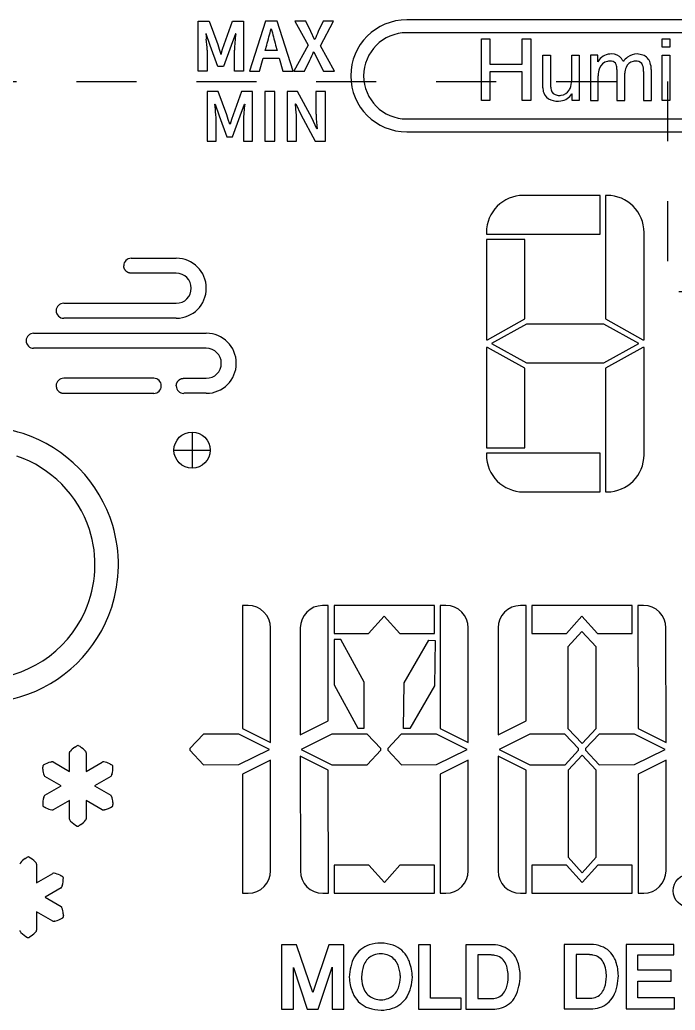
# Model space of a CAD drawing. Header units: millimetres. Extents: x 314 to 590, y -134 to 215.
# Drawn here: x 545.68 to 563.54, y 150.48 to 177.47 of the extents above; entities that cross this region are included whole.
import ezdxf

# ---------------------------------------------------------------- set-up
doc = ezdxf.new("R2010")
doc.units = ezdxf.units.MM
doc.header["$LTSCALE"] = 16.335
doc.linetypes.add('HIDDEN', pattern=[0.2, 0.1, -0.1])
doc.layers.get('0').update_dxf_attribs({"linetype": 'CONTINUOUS'})
doc.layers.add('DEFAULT_2', color=8, linetype='HIDDEN')

msp = doc.modelspace()

# ---------------------------------------------------------------- linework, layer by layer
at = {"color": 7, "linetype": 'Continuous'}
for p, q in [((550.54, 176.068), (550.54, 177.431)), ((550.54, 177.431), (550.842, 177.431)), ((550.842, 177.431), (551.074, 176.794)), ((551.249, 176.794), (551.476, 177.431)), ((551.476, 177.431), (551.778, 177.431)), ((551.778, 177.431), (551.778, 176.068)), ((552.374, 177.431), (551.938, 176.068)), ((552.694, 177.431), (552.374, 177.431)), ((553.133, 176.068), (552.694, 177.431)), ((553.175, 177.431), (553.534, 176.772)), ((553.477, 177.431), (553.175, 177.431)), ((553.613, 177.149), (553.477, 177.431)), ((553.943, 177.431), (553.814, 177.149)), ((553.871, 176.759), (554.23, 177.431)), ((554.23, 177.431), (553.943, 177.431)), ((569.049, 177.467), (556.224, 177.467)), ((550.75, 177.083), (550.764, 176.948)), ((550.758, 177.083), (550.75, 177.083)), ((550.866, 176.764), (550.758, 177.083)), ((551.555, 177.083), (551.444, 176.764)), ((551.564, 177.083), (551.555, 177.083)), ((552.525, 177.223), (552.534, 177.223)), ((553.714, 176.934), (553.613, 177.149)), ((569.049, 177.114), (556.224, 177.114)), ((551.074, 176.794), (551.117, 176.663)), ((551.207, 176.663), (551.249, 176.794)), ((553.724, 176.934), (553.714, 176.934)), ((558.262, 175.269), (558.262, 176.949)), ((558.262, 176.949), (558.492, 176.949)), ((558.492, 176.949), (558.492, 176.26)), ((559.373, 176.26), (559.373, 176.949)), ((559.373, 176.949), (559.602, 176.949)), ((559.602, 176.949), (559.602, 175.269)), ((563.182, 176.719), (563.182, 176.949)), ((563.182, 176.949), (563.393, 176.949)), ((563.393, 176.949), (563.393, 176.719)), ((550.785, 176.637), (550.785, 176.068)), ((551.078, 176.192), (550.866, 176.764)), ((551.117, 176.663), (551.157, 176.532)), ((551.157, 176.532), (551.166, 176.532)), ((551.166, 176.532), (551.207, 176.663)), ((551.444, 176.764), (551.235, 176.192)), ((551.529, 176.068), (551.529, 176.637)), ((552.369, 176.63), (552.409, 176.779)), ((552.693, 176.63), (552.369, 176.63)), ((552.652, 176.779), (552.693, 176.63)), ((553.534, 176.772), (553.151, 176.068)), ((553.685, 176.595), (553.692, 176.595)), ((553.692, 176.595), (553.799, 176.37)), ((554.254, 176.068), (553.871, 176.759)), ((563.393, 176.719), (563.182, 176.719)), ((552.214, 176.068), (552.31, 176.418)), ((552.31, 176.418), (552.752, 176.418)), ((552.752, 176.418), (552.847, 176.068)), ((553.44, 176.068), (553.586, 176.37)), ((553.799, 176.37), (553.952, 176.068)), ((558.492, 176.26), (559.373, 176.26)), ((559.933, 175.617), (559.933, 176.499)), ((559.933, 176.499), (560.144, 176.499)), ((560.144, 176.499), (560.144, 175.682)), ((560.722, 175.82), (560.722, 176.499)), ((560.722, 176.499), (560.924, 176.499)), ((560.924, 176.499), (560.924, 175.269)), ((561.227, 176.499), (561.227, 175.269)), ((561.429, 176.499), (561.227, 176.499)), ((561.429, 176.324), (561.429, 176.499)), ((562.127, 176.334), (562.118, 176.343)), ((563.182, 175.269), (563.182, 176.499)), ((563.182, 176.499), (563.393, 176.499)), ((563.393, 176.499), (563.393, 175.269)), ((550.785, 176.068), (550.54, 176.068)), ((551.235, 176.192), (551.078, 176.192)), ((551.778, 176.068), (551.529, 176.068)), ((551.938, 176.068), (552.214, 176.068)), ((552.847, 176.068), (553.133, 176.068)), ((553.151, 176.068), (553.44, 176.068)), ((553.952, 176.068), (554.254, 176.068)), ((558.492, 176.049), (558.492, 175.269)), ((559.373, 176.049), (558.492, 176.049)), ((559.373, 175.269), (559.373, 176.049)), ((561.952, 176.113), (561.952, 175.269)), ((562.164, 175.269), (562.164, 176.012)), ((562.678, 176.058), (562.678, 175.269)), ((562.889, 175.269), (562.889, 176.113)), ((561.438, 175.269), (561.438, 175.939)), ((550.786, 175.517), (550.786, 174.155)), ((551.088, 175.517), (550.786, 175.517)), ((551.32, 174.88), (551.088, 175.517)), ((551.722, 175.517), (551.495, 174.88)), ((552.023, 175.517), (551.722, 175.517)), ((552.023, 174.155), (552.023, 175.517)), ((552.358, 175.517), (552.358, 174.155)), ((552.631, 175.517), (552.358, 175.517)), ((552.631, 174.155), (552.631, 175.517)), ((552.966, 175.517), (552.966, 174.155)), ((553.244, 175.517), (552.966, 175.517)), ((553.64, 174.792), (553.244, 175.517)), ((553.75, 175.517), (553.75, 174.972)), ((554.008, 175.517), (553.75, 175.517)), ((554.008, 174.155), (554.008, 175.517)), ((560.731, 175.443), (560.722, 175.452)), ((560.731, 175.269), (560.731, 175.443)), ((551.01, 175.035), (550.996, 175.169)), ((550.996, 175.169), (551.003, 175.169)), ((551.003, 175.169), (551.112, 174.851)), ((551.69, 174.851), (551.801, 175.169)), ((551.801, 175.169), (551.81, 175.169)), ((553.204, 175.031), (553.191, 175.175)), ((553.191, 175.175), (553.2, 175.175)), ((553.2, 175.175), (553.338, 174.882)), ((558.492, 175.269), (558.262, 175.269)), ((559.602, 175.269), (559.373, 175.269)), ((560.924, 175.269), (560.731, 175.269)), ((561.227, 175.269), (561.438, 175.269)), ((561.952, 175.269), (562.164, 175.269)), ((562.678, 175.269), (562.889, 175.269)), ((563.393, 175.269), (563.182, 175.269)), ((551.031, 174.155), (551.031, 174.724)), ((551.112, 174.851), (551.324, 174.278)), ((551.362, 174.75), (551.32, 174.88)), ((551.403, 174.619), (551.362, 174.75)), ((551.453, 174.75), (551.412, 174.619)), ((551.495, 174.88), (551.453, 174.75)), ((551.48, 174.278), (551.69, 174.851)), ((551.775, 174.724), (551.775, 174.155)), ((553.224, 174.155), (553.224, 174.702)), ((553.338, 174.882), (553.732, 174.155)), ((553.776, 174.497), (553.64, 174.792)), ((556.224, 174.767), (569.049, 174.767)), ((551.412, 174.619), (551.403, 174.619)), ((553.785, 174.497), (553.776, 174.497)), ((556.224, 174.414), (569.049, 174.414)), ((550.786, 174.155), (551.031, 174.155)), ((551.324, 174.278), (551.48, 174.278)), ((551.775, 174.155), (552.023, 174.155)), ((552.358, 174.155), (552.631, 174.155)), ((552.966, 174.155), (553.224, 174.155)), ((553.732, 174.155), (554.008, 174.155)), ((561.49, 172.682), (559.404, 172.682)), ((561.49, 171.629), (561.49, 172.682)), ((561.637, 172.682), (561.637, 169.314)), ((561.679, 172.682), (561.637, 172.682)), ((558.393, 171.671), (558.393, 171.629)), ((562.69, 168.747), (562.69, 171.671)), ((558.393, 171.629), (561.49, 171.629)), ((558.393, 171.483), (558.393, 168.747)), ((559.446, 171.483), (558.393, 171.483)), ((559.446, 169.314), (559.446, 171.483)), ((548.718, 170.969), (549.945, 170.969)), ((548.513, 170.754), (548.513, 170.765)), ((548.514, 170.744), (548.513, 170.754)), ((548.516, 170.734), (548.514, 170.744)), ((548.517, 170.724), (548.516, 170.734)), ((548.52, 170.714), (548.517, 170.724)), ((548.522, 170.704), (548.52, 170.714)), ((548.526, 170.695), (548.522, 170.704)), ((548.529, 170.685), (548.526, 170.695)), ((548.533, 170.676), (548.529, 170.685)), ((548.538, 170.667), (548.533, 170.676)), ((548.543, 170.659), (548.538, 170.667)), ((548.548, 170.65), (548.543, 170.659)), ((548.554, 170.642), (548.548, 170.65)), ((548.56, 170.635), (548.554, 170.642)), ((548.566, 170.627), (548.56, 170.635)), ((548.573, 170.62), (548.566, 170.627)), ((548.58, 170.613), (548.573, 170.62)), ((548.588, 170.607), (548.58, 170.613)), ((548.595, 170.601), (548.588, 170.607)), ((548.603, 170.595), (548.595, 170.601)), ((548.612, 170.59), (548.603, 170.595)), ((548.62, 170.585), (548.612, 170.59)), ((548.629, 170.58), (548.62, 170.585)), ((548.638, 170.576), (548.629, 170.58)), ((548.647, 170.573), (548.638, 170.576)), ((548.657, 170.57), (548.647, 170.573)), ((548.667, 170.567), (548.657, 170.57)), ((548.676, 170.564), (548.667, 170.567)), ((548.687, 170.563), (548.676, 170.564)), ((548.697, 170.561), (548.687, 170.563)), ((548.707, 170.561), (548.697, 170.561)), ((548.718, 170.56), (548.707, 170.561)), ((549.945, 170.56), (548.718, 170.56)), ((546.877, 169.742), (549.945, 169.742)), ((549.945, 169.333), (546.877, 169.333)), ((558.426, 168.747), (559.446, 169.314)), ((561.637, 169.314), (562.657, 168.747)), ((559.485, 169.168), (558.537, 168.642)), ((561.598, 169.168), (559.485, 169.168)), ((562.546, 168.642), (561.598, 169.168)), ((546.059, 168.924), (550.763, 168.924)), ((558.393, 168.747), (558.426, 168.747)), ((562.657, 168.747), (562.69, 168.747)), ((550.763, 168.515), (546.059, 168.515)), ((558.393, 168.536), (558.393, 165.801)), ((558.426, 168.536), (558.393, 168.536)), ((559.446, 167.97), (558.426, 168.536)), ((558.537, 168.642), (559.485, 168.115)), ((561.598, 168.115), (562.546, 168.642)), ((562.657, 168.536), (561.637, 167.97)), ((562.69, 168.536), (562.657, 168.536)), ((562.69, 165.613), (562.69, 168.536)), ((559.446, 165.801), (559.446, 167.97)), ((559.485, 168.115), (561.598, 168.115)), ((561.637, 167.97), (561.637, 164.602)), ((549.331, 167.697), (546.877, 167.697)), ((549.98, 167.607), (549.986, 167.615)), ((549.986, 167.615), (549.992, 167.622)), ((549.992, 167.622), (549.998, 167.63)), ((549.998, 167.63), (550.005, 167.637)), ((550.005, 167.637), (550.012, 167.644)), ((550.012, 167.644), (550.019, 167.65)), ((550.019, 167.65), (550.027, 167.656)), ((550.027, 167.656), (550.035, 167.662)), ((550.035, 167.662), (550.043, 167.667)), ((550.043, 167.667), (550.052, 167.672)), ((550.052, 167.672), (550.061, 167.677)), ((550.061, 167.677), (550.07, 167.681)), ((550.07, 167.681), (550.079, 167.684)), ((550.079, 167.684), (550.089, 167.688)), ((550.089, 167.688), (550.098, 167.69)), ((550.098, 167.69), (550.108, 167.693)), ((550.108, 167.693), (550.118, 167.694)), ((550.118, 167.694), (550.129, 167.696)), ((550.129, 167.696), (550.139, 167.697)), ((550.139, 167.697), (550.149, 167.697)), ((550.149, 167.697), (550.763, 167.697)), ((546.672, 167.492), (546.673, 167.482)), ((546.673, 167.482), (546.673, 167.471)), ((546.673, 167.471), (546.675, 167.461)), ((546.675, 167.461), (546.677, 167.451)), ((546.677, 167.451), (546.679, 167.441)), ((546.679, 167.441), (546.682, 167.432)), ((546.682, 167.432), (546.685, 167.422)), ((546.685, 167.422), (546.688, 167.413)), ((546.688, 167.413), (546.693, 167.404)), ((546.693, 167.404), (546.697, 167.395)), ((546.697, 167.395), (546.702, 167.386)), ((546.702, 167.386), (546.707, 167.378)), ((546.707, 167.378), (546.713, 167.37)), ((546.713, 167.37), (546.719, 167.362)), ((546.719, 167.362), (546.725, 167.355)), ((546.725, 167.355), (546.732, 167.348)), ((546.732, 167.348), (546.739, 167.341)), ((546.739, 167.341), (546.747, 167.334)), ((549.945, 167.503), (549.946, 167.513)), ((549.945, 167.492), (549.945, 167.503)), ((549.946, 167.513), (549.947, 167.523)), ((549.947, 167.523), (549.949, 167.534)), ((549.949, 167.534), (549.951, 167.543)), ((549.951, 167.543), (549.954, 167.553)), ((549.954, 167.553), (549.957, 167.563)), ((549.957, 167.563), (549.961, 167.572)), ((549.961, 167.572), (549.965, 167.581)), ((549.965, 167.581), (549.97, 167.59)), ((549.97, 167.59), (549.974, 167.598)), ((549.974, 167.598), (549.98, 167.607)), ((546.747, 167.334), (546.755, 167.328)), ((546.755, 167.328), (546.763, 167.323)), ((546.763, 167.323), (546.771, 167.317)), ((546.771, 167.317), (546.779, 167.312)), ((546.779, 167.312), (546.788, 167.308)), ((546.788, 167.308), (546.797, 167.304)), ((546.797, 167.304), (546.807, 167.3)), ((546.807, 167.3), (546.816, 167.297)), ((546.816, 167.297), (546.826, 167.294)), ((546.826, 167.294), (546.836, 167.292)), ((546.836, 167.292), (546.846, 167.29)), ((546.846, 167.29), (546.856, 167.289)), ((546.856, 167.289), (546.866, 167.288)), ((546.866, 167.288), (546.877, 167.288)), ((546.877, 167.288), (549.331, 167.288)), ((550.763, 167.288), (550.149, 167.288)), ((550.375, 166.233), (550.375, 165.244)), ((549.881, 165.739), (550.869, 165.739)), ((558.393, 165.801), (559.446, 165.801)), ((561.49, 165.655), (558.393, 165.655)), ((558.393, 165.655), (558.393, 165.613)), ((561.49, 164.602), (561.49, 165.655)), ((559.404, 164.602), (561.49, 164.602)), ((561.637, 164.602), (561.679, 164.602)), ((551.749, 161.505), (551.75, 158.15)), ((551.902, 161.505), (551.749, 161.505)), ((554.086, 161.504), (553.933, 161.504)), ((554.087, 158.363), (554.086, 161.504)), ((556.976, 161.505), (554.247, 161.504)), ((554.247, 161.504), (554.247, 160.742)), ((556.976, 160.742), (556.976, 161.505)), ((557.29, 161.505), (557.137, 161.505)), ((557.137, 161.505), (557.138, 158.15)), ((559.474, 161.504), (559.321, 161.504)), ((559.474, 158.363), (559.474, 161.504)), ((562.364, 161.505), (559.635, 161.504)), ((559.635, 161.504), (559.635, 160.742)), ((562.364, 160.742), (562.364, 161.505)), ((562.678, 161.505), (562.525, 161.505)), ((562.525, 161.505), (562.526, 158.15)), ((555.186, 160.742), (555.612, 161.211)), ((555.612, 161.211), (556.038, 160.742)), ((560.573, 160.742), (560.999, 161.211)), ((560.999, 161.211), (561.426, 160.742)), ((552.513, 157.769), (552.512, 160.895)), ((553.323, 160.894), (553.324, 157.981)), ((557.901, 157.769), (557.9, 160.895)), ((558.711, 160.894), (558.712, 157.981)), ((563.289, 157.769), (563.288, 160.895)), ((554.247, 160.742), (555.186, 160.742)), ((556.038, 160.742), (556.976, 160.742)), ((559.635, 160.742), (560.573, 160.742)), ((560.999, 160.8), (560.617, 160.378)), ((561.383, 160.379), (560.999, 160.8)), ((561.426, 160.742), (562.364, 160.742)), ((554.247, 160.58), (554.247, 159.339)), ((554.424, 160.58), (554.247, 160.58)), ((555.068, 159.412), (554.424, 160.58)), ((556.158, 159.402), (556.822, 160.56)), ((556.822, 160.56), (556.999, 160.556)), ((556.999, 160.556), (556.977, 159.315)), ((560.617, 160.378), (560.617, 158.151)), ((561.383, 158.151), (561.383, 160.379)), ((554.247, 159.339), (554.896, 158.162)), ((555.068, 158.162), (555.068, 159.412)), ((556.135, 158.153), (556.158, 159.402)), ((556.977, 159.315), (556.308, 158.15)), ((553.324, 157.981), (554.087, 158.363)), ((558.712, 157.981), (559.474, 158.363)), ((550.689, 158.002), (550.317, 157.604)), ((551.651, 158.002), (550.689, 158.002)), ((552.485, 157.585), (551.651, 158.002)), ((551.75, 158.15), (552.513, 157.769)), ((554.186, 158.001), (553.352, 157.584)), ((555.148, 158.001), (554.186, 158.001)), ((554.896, 158.162), (555.068, 158.162)), ((555.521, 157.604), (555.148, 158.001)), ((556.076, 158.002), (555.705, 157.604)), ((557.039, 158.002), (556.076, 158.002)), ((556.308, 158.15), (556.135, 158.153)), ((557.873, 157.585), (557.039, 158.002)), ((557.138, 158.15), (557.901, 157.769)), ((559.574, 158.001), (558.74, 157.584)), ((560.536, 158.001), (559.574, 158.001)), ((560.908, 157.604), (560.536, 158.001)), ((560.617, 158.151), (561, 157.741)), ((561, 157.741), (561.383, 158.151)), ((561.464, 158.002), (561.092, 157.604)), ((562.427, 158.002), (561.464, 158.002)), ((563.261, 157.585), (562.427, 158.002)), ((562.526, 158.15), (563.289, 157.769)), ((547.176, 157.642), (547.186, 157.649)), ((547.186, 157.649), (547.196, 157.655)), ((547.196, 157.655), (547.205, 157.661)), ((547.205, 157.661), (547.214, 157.667)), ((547.214, 157.667), (547.222, 157.672)), ((547.033, 156.986), (547.033, 157.495)), ((547.444, 157.562), (547.452, 157.554)), ((547.452, 157.554), (547.459, 157.546)), ((547.459, 157.546), (547.466, 157.538)), ((547.491, 157.491), (547.491, 156.986)), ((550.317, 157.604), (550.317, 157.565)), ((550.317, 157.565), (550.689, 157.167)), ((551.651, 157.168), (552.485, 157.585)), ((554.087, 157.018), (553.324, 157.399)), ((553.324, 157.399), (553.325, 154.273)), ((553.352, 157.584), (554.186, 157.167)), ((555.149, 157.167), (555.521, 157.565)), ((555.521, 157.565), (555.521, 157.604)), ((555.705, 157.604), (555.705, 157.565)), ((555.705, 157.565), (556.077, 157.167)), ((557.039, 157.168), (557.873, 157.585)), ((559.475, 157.018), (558.712, 157.399)), ((558.712, 157.399), (558.713, 154.273)), ((558.74, 157.584), (559.574, 157.167)), ((560.537, 157.167), (560.908, 157.565)), ((561, 157.428), (560.618, 157.018)), ((560.908, 157.565), (560.908, 157.604)), ((561.384, 157.018), (561, 157.428)), ((561.092, 157.604), (561.092, 157.565)), ((561.092, 157.565), (561.465, 157.167)), ((562.427, 157.168), (563.261, 157.585)), ((546.305, 157.086), (546.305, 157.096)), ((546.305, 157.076), (546.305, 157.086)), ((546.531, 157.239), (546.541, 157.241)), ((546.592, 157.241), (547.033, 156.986)), ((547.491, 156.986), (547.928, 157.238)), ((548.131, 157.19), (548.142, 157.185)), ((548.142, 157.185), (548.152, 157.18)), ((548.152, 157.18), (548.162, 157.175)), ((548.162, 157.175), (548.171, 157.17)), ((548.171, 157.17), (548.179, 157.165)), ((550.689, 157.167), (551.651, 157.168)), ((552.513, 157.29), (551.751, 156.909)), ((552.514, 154.275), (552.513, 157.29)), ((554.186, 157.167), (555.149, 157.167)), ((556.077, 157.167), (557.039, 157.168)), ((557.901, 157.29), (557.139, 156.909)), ((557.902, 154.275), (557.901, 157.29)), ((559.574, 157.167), (560.537, 157.167)), ((561.465, 157.167), (562.427, 157.168)), ((563.289, 157.29), (562.526, 156.909)), ((563.29, 154.275), (563.289, 157.29)), ((546.306, 157.065), (546.305, 157.076)), ((546.307, 157.054), (546.306, 157.065)), ((546.308, 157.042), (546.307, 157.054)), ((546.804, 156.589), (546.367, 156.842)), ((548.161, 156.844), (547.72, 156.589)), ((548.19, 156.898), (548.187, 156.888)), ((551.751, 156.909), (551.752, 153.664)), ((554.088, 153.663), (554.087, 157.018)), ((557.139, 156.909), (557.139, 153.664)), ((559.476, 153.663), (559.475, 157.018)), ((560.618, 157.018), (560.618, 154.643)), ((561.384, 154.643), (561.384, 157.018)), ((562.526, 156.909), (562.527, 153.664)), ((546.367, 156.337), (546.804, 156.589)), ((547.72, 156.589), (548.161, 156.335)), ((546.335, 156.282), (546.338, 156.292)), ((546.353, 156.009), (546.345, 156.014)), ((546.362, 156.004), (546.353, 156.009)), ((546.372, 155.999), (546.362, 156.004)), ((547.033, 156.193), (546.592, 155.938)), ((547.033, 155.684), (547.033, 156.193)), ((547.491, 156.193), (547.491, 155.688)), ((547.928, 155.941), (547.491, 156.193)), ((548.216, 156.137), (548.217, 156.125)), ((548.217, 156.125), (548.218, 156.114)), ((548.218, 156.114), (548.219, 156.103)), ((548.219, 156.103), (548.219, 156.093)), ((548.219, 156.093), (548.219, 156.083)), ((546.383, 155.994), (546.372, 155.999)), ((546.393, 155.989), (546.383, 155.994)), ((547.992, 155.94), (547.982, 155.938)), ((547.065, 155.631), (547.058, 155.639)), ((547.31, 155.512), (547.302, 155.507)), ((547.319, 155.518), (547.31, 155.512)), ((547.328, 155.524), (547.319, 155.518)), ((547.338, 155.53), (547.328, 155.524)), ((547.347, 155.537), (547.338, 155.53)), ((545.825, 154.607), (545.835, 154.614)), ((545.835, 154.614), (545.844, 154.621)), ((545.844, 154.621), (545.853, 154.627)), ((545.853, 154.627), (545.862, 154.632)), ((545.862, 154.632), (545.87, 154.637)), ((546.108, 154.512), (546.114, 154.504)), ((546.139, 154.456), (546.139, 153.951)), ((555.187, 154.427), (554.249, 154.426)), ((554.249, 154.426), (554.249, 153.663)), ((555.614, 153.957), (555.187, 154.427)), ((556.04, 154.427), (555.614, 153.957)), ((556.978, 154.427), (556.04, 154.427)), ((556.978, 153.664), (556.978, 154.427)), ((560.575, 154.427), (559.637, 154.426)), ((559.637, 154.426), (559.637, 153.663)), ((561.001, 153.957), (560.575, 154.427)), ((560.618, 154.643), (561.001, 154.221)), ((561.001, 154.221), (561.384, 154.643)), ((561.427, 154.427), (561.001, 153.957)), ((562.366, 154.427), (561.427, 154.427)), ((562.366, 153.664), (562.366, 154.427)), ((546.139, 153.951), (546.577, 154.204)), ((546.779, 154.155), (546.79, 154.15)), ((546.79, 154.15), (546.8, 154.145)), ((546.8, 154.145), (546.81, 154.14)), ((546.81, 154.14), (546.819, 154.135)), ((546.819, 154.135), (546.828, 154.131)), ((546.839, 153.863), (546.836, 153.853)), ((546.809, 153.81), (546.368, 153.555)), ((551.752, 153.664), (551.904, 153.664)), ((553.935, 153.663), (554.088, 153.663)), ((554.249, 153.663), (556.978, 153.664)), ((557.139, 153.664), (557.292, 153.664)), ((559.323, 153.663), (559.476, 153.663)), ((559.637, 153.663), (562.366, 153.664)), ((562.527, 153.664), (562.68, 153.664)), ((546.368, 153.555), (546.809, 153.3)), ((546.577, 152.906), (546.139, 153.159)), ((546.139, 153.159), (546.139, 152.654)), ((546.865, 153.103), (546.866, 153.091)), ((546.866, 153.091), (546.867, 153.079)), ((546.867, 153.079), (546.867, 153.069)), ((546.867, 153.069), (546.868, 153.058)), ((546.868, 153.058), (546.868, 153.048)), ((546.64, 152.906), (546.63, 152.904)), ((545.713, 152.597), (545.706, 152.604)), ((545.986, 152.495), (545.977, 152.489)), ((545.996, 152.502), (545.986, 152.495)), ((545.959, 152.477), (545.95, 152.472)), ((545.967, 152.483), (545.959, 152.477)), ((545.977, 152.489), (545.967, 152.483)), ((553.22, 152.261), (552.809, 152.261)), ((552.809, 152.261), (552.809, 150.504)), ((553.231, 152.228), (553.22, 152.261)), ((553.665, 150.962), (553.231, 152.228)), ((554.101, 152.261), (553.665, 150.962)), ((554.512, 152.261), (554.101, 152.261)), ((554.512, 150.504), (554.512, 152.261)), ((556.868, 152.261), (556.542, 152.261)), ((556.542, 152.261), (556.542, 150.504)), ((556.868, 150.802), (556.868, 152.261)), ((558.567, 152.261), (557.838, 152.261)), ((557.838, 152.261), (557.838, 150.504)), ((561.242, 152.271), (560.513, 152.271)), ((560.513, 152.271), (560.513, 150.513)), ((563.503, 152.271), (562.199, 152.271)), ((562.199, 152.271), (562.199, 150.513)), ((563.503, 151.981), (563.503, 152.271)), ((558.529, 151.981), (558.164, 151.981)), ((558.164, 151.981), (558.164, 150.793)), ((561.204, 151.99), (560.839, 151.99)), ((560.839, 151.99), (560.839, 150.802)), ((562.524, 151.981), (563.503, 151.981)), ((562.524, 151.563), (562.524, 151.981)), ((553.135, 151.641), (553.511, 150.504)), ((553.135, 150.504), (553.135, 151.641)), ((553.809, 150.504), (554.195, 151.647)), ((554.195, 151.647), (554.195, 150.504)), ((563.431, 151.563), (562.524, 151.563)), ((563.431, 151.265), (563.431, 151.563)), ((556.379, 151.375), (556.379, 151.381)), ((562.524, 151.265), (563.431, 151.265)), ((562.524, 150.812), (562.524, 151.265)), ((557.711, 150.802), (556.868, 150.802)), ((557.711, 150.504), (557.711, 150.802)), ((558.164, 150.793), (558.549, 150.793)), ((560.839, 150.802), (561.224, 150.802)), ((563.521, 150.812), (562.524, 150.812)), ((563.521, 150.513), (563.521, 150.812)), ((552.809, 150.504), (553.135, 150.504)), ((553.511, 150.504), (553.809, 150.504)), ((554.195, 150.504), (554.512, 150.504)), ((556.542, 150.504), (557.711, 150.504)), ((557.838, 150.504), (558.56, 150.504)), ((560.513, 150.513), (561.235, 150.513)), ((562.199, 150.513), (563.521, 150.513))]:
    msp.add_line(p, q, dxfattribs=at)
for centre, radius in [((550.375, 165.739), 0.494), ((563.936, 153.732), 0.453)]:
    msp.add_circle(centre, radius, dxfattribs=at)
for centre, radius, start, end in [((556.224, 175.94), 1.526, 90, 270), ((556.064, 176.505), 4.537, 172.6877, 178.3338), ((542.933, 179.493), 9.858, 344.0172, 346.683), ((563.848, 179.99), 11.647, 193.743, 196.0014), ((557.617, 175.43), 4.173, 155.6726, 158.8792), ((556.224, 175.94), 1.174, 90.0001, 270.0001), ((547.807, 176.591), 2.978, 0.8909, 6.8911), ((550.115, 178.041), 3.852, 334.2974, 337.952), ((561.796, 176.117), 0.419, 88.6739, 142.1476), ((561.817, 176.21), 0.326, 38.0274, 92.0362), ((562.488, 176.142), 0.394, 87.7181, 128.9564), ((562.467, 175.978), 0.559, 70.3777, 86.3014), ((561.933, 175.995), 0.602, 140.9734, 146.8026), ((561.745, 176.052), 0.286, 100.0967, 160.0029), ((561.761, 176.076), 0.267, 80.5886, 104.3881), ((561.786, 176.185), 0.156, 22.8613, 82.8498), ((561.733, 176.143), 0.433, 27.4117, 38.1261), ((562.657, 175.923), 0.671, 128.4051, 142.2205), ((562.454, 176.067), 0.273, 102.5248, 157.5178), ((562.49, 175.942), 0.403, 96.123, 103.7094), ((562.463, 176.032), 0.311, 82.4378, 92.9282), ((562.489, 176.165), 0.176, 22.8078, 85.01), ((562.544, 176.193), 0.331, 18.4056, 70.4255), ((562.292, 176.108), 0.596, 0.5292, 18.5093), ((562.052, 175.938), 0.614, 159.7693, 179.9213), ((561.615, 176.122), 0.338, 358.5725, 21.4348), ((562.674, 175.974), 0.512, 157.3735, 175.7445), ((562.264, 176.085), 0.414, 356.3075, 20.9876), ((560.03, 175.854), 0.693, 338.3117, 357.1451), ((560.416, 175.625), 0.484, 180.9126, 197.9164), ((560.246, 175.574), 0.306, 198.5384, 251.5629), ((560.615, 175.679), 0.471, 179.6427, 194.5523), ((560.349, 175.605), 0.195, 193.1521, 261.6446), ((560.377, 175.65), 0.398, 276.8962, 330.2011), ((560.4, 175.699), 0.29, 277.1451, 328.1921), ((560.33, 175.747), 0.375, 327.6676, 336.6326), ((556.31, 174.592), 4.537, 172.6877, 178.3338), ((560.348, 175.858), 0.608, 250.9128, 277.2237), ((560.38, 175.742), 0.335, 259.8301, 279.6594), ((548.053, 174.678), 2.978, 0.8909, 6.8911), ((549.864, 174.666), 3.36, 0.6168, 6.2451), ((555.785, 174.976), 2.035, 180.0894, 183.435), ((563.875, 175.564), 10.146, 184.0156, 186.0352), ((559.404, 171.671), 1.011, 90.0076, 179.9924), ((561.679, 171.671), 1.011, 0.0076, 89.9924), ((548.718, 170.765), 0.205, 90.0113, 179.9999), ((549.945, 170.151), 0.818, 270, 90), ((549.945, 170.151), 0.409, 270, 90), ((546.877, 169.538), 0.205, 90, 270), ((546.059, 168.72), 0.205, 90, 270), ((550.763, 168.106), 0.818, 270, 90), ((550.763, 168.106), 0.409, 270, 90), ((546.877, 167.492), 0.205, 90.0071, 179.9817), ((549.331, 167.492), 0.205, 270, 90), ((550.149, 167.492), 0.205, 180.0028, 269.9973), ((544.614, 162.631), 3.743, 71.9971, 90.0517), ((544.597, 162.603), 3.775, 16.7073, 71.8843), ((544.599, 162.605), 3.134, 18.1168, 71.3555), ((559.404, 165.613), 1.011, 180.0076, 269.9924), ((561.679, 165.613), 1.011, 270.0076, 359.9924), ((544.61, 162.617), 3.12, 336.0644, 17.9675), ((544.603, 162.616), 3.765, 342.0512, 16.5377), ((544.597, 162.63), 3.775, 286.7077, 341.8855), ((551.902, 160.895), 0.61, 0.0254, 90.0087), ((553.933, 160.894), 0.61, 90.0254, 180.0087), ((557.29, 160.895), 0.61, 0.0254, 90.0087), ((559.321, 160.894), 0.61, 90.0254, 180.0087), ((562.678, 160.895), 0.61, 0.0254, 90.0087), ((544.606, 162.623), 3.126, 270.0306, 335.9899), ((544.613, 162.606), 3.747, 269.9559, 286.5775), ((547.507, 157.141), 0.6, 123.4123, 139.7327), ((547.289, 157.576), 0.117, 103.3576, 125.0994), ((547.258, 157.649), 0.0412, 61.4097, 83.8183), ((546.946, 157.061), 0.707, 45.2008, 62.0164), ((547.094, 157.487), 0.0616, 137.3579, 172.4207), ((547.361, 157.446), 0.14, 25.1421, 41.1622), ((547.45, 157.489), 0.0409, 2.2737, 23.9023), ((546.421, 157.106), 0.116, 163.4024, 185.0485), ((546.343, 157.115), 0.0414, 121.4102, 143.898), ((546.712, 156.518), 0.744, 104.1006, 121.7256), ((546.57, 157.105), 0.139, 86.7522, 102.2244), ((546.576, 157.209), 0.0358, 62.8445, 85.6043), ((547.955, 157.177), 0.0664, 79.1195, 113.6025), ((547.869, 156.66), 0.591, 63.7303, 80.4707), ((548.13, 157.059), 0.117, 43.4318, 65.0403), ((547.476, 157.101), 0.743, 344.0837, 1.7441), ((548.177, 157.123), 0.0415, 1.4327, 23.9036), ((546.897, 157.08), 0.591, 183.7332, 200.4721), ((546.406, 156.895), 0.0663, 199.1139, 233.6244), ((548.141, 156.874), 0.036, 302.8325, 325.5505), ((548.055, 156.93), 0.139, 326.7025, 342.195), ((547.031, 156.076), 0.726, 163.5621, 181.6972), ((546.47, 156.247), 0.139, 145.0971, 161.1413), ((546.389, 156.302), 0.0408, 122.1995, 143.8543), ((548.123, 156.286), 0.0617, 17.3868, 52.4419), ((547.618, 156.102), 0.6, 3.4089, 19.7504), ((546.347, 156.056), 0.0412, 181.4385, 203.8668), ((546.394, 156.119), 0.117, 223.372, 245.1123), ((547.821, 156.647), 0.726, 283.5663, 301.6954), ((548.182, 156.064), 0.0413, 301.4386, 323.8212), ((548.103, 156.073), 0.116, 343.3484, 5.0978), ((546.662, 156.527), 0.601, 243.4251, 259.7153), ((546.569, 155.995), 0.0616, 257.3344, 292.3614), ((547.947, 155.977), 0.0409, 242.2386, 263.8641), ((547.955, 156.075), 0.14, 265.1059, 281.1421), ((547.069, 155.685), 0.0358, 182.7982, 205.5594), ((547.161, 155.732), 0.139, 206.7114, 222.2086), ((547.598, 156.148), 0.743, 224.0939, 241.7425), ((547.266, 155.53), 0.0415, 241.4282, 263.9108), ((547.235, 155.602), 0.117, 283.4472, 305.0489), ((547.036, 156.01), 0.566, 303.3483, 320.8261), ((547.425, 155.696), 0.0664, 319.0865, 353.562), ((545.937, 154.542), 0.117, 103.3828, 125.1213), ((545.906, 154.614), 0.0413, 61.4512, 83.8512), ((545.743, 154.452), 0.0617, 137.3703, 172.4233), ((546.156, 154.106), 0.601, 123.4283, 139.7438), ((545.582, 154.012), 0.726, 43.55, 61.7008), ((546.009, 154.412), 0.14, 25.0987, 41.1277), ((546.098, 154.454), 0.041, 2.2621, 23.858), ((546.603, 154.143), 0.0664, 79.0878, 113.5335), ((546.517, 153.625), 0.591, 63.7293, 80.4487), ((546.779, 154.025), 0.116, 43.3454, 65.0321), ((551.904, 154.275), 0.61, 270.0254, 0.0087), ((553.935, 154.274), 0.61, 180.0254, 270.0087), ((557.292, 154.275), 0.61, 270.0254, 0.0087), ((559.323, 154.274), 0.61, 180.0254, 270.0087), ((562.68, 154.275), 0.61, 270.0254, 0.0087), ((546.703, 153.896), 0.139, 326.6714, 342.2001), ((546.125, 154.067), 0.743, 344.0899, 1.7476), ((546.826, 154.088), 0.0412, 1.4143, 23.9855), ((546.79, 153.84), 0.0358, 302.7045, 325.5152), ((546.772, 153.251), 0.0617, 17.3783, 52.4246), ((546.266, 153.067), 0.6, 3.4029, 19.7414), ((546.752, 153.038), 0.117, 343.3593, 5.0852), ((546.596, 152.942), 0.0408, 242.2076, 263.8652), ((546.603, 153.04), 0.139, 265.1088, 281.1569), ((546.469, 153.613), 0.727, 283.5864, 301.6896), ((546.83, 153.029), 0.0414, 301.4265, 323.759), ((545.717, 152.651), 0.0359, 182.7979, 205.5584), ((545.809, 152.698), 0.139, 206.7104, 222.2072), ((546.247, 153.114), 0.744, 224.0944, 241.731), ((545.667, 152.994), 0.591, 303.7383, 320.4631), ((546.073, 152.661), 0.0664, 319.1063, 353.5664), ((545.915, 152.496), 0.0414, 241.4088, 263.8975), ((545.883, 152.568), 0.117, 283.4078, 305.0457), ((555.415, 151.582), 0.706, 107.4972, 150.1717), ((555.536, 151.199), 1.108, 90.739, 107.5274), ((555.5, 151.253), 1.054, 70.2861, 88.814), ((555.611, 151.571), 0.718, 26.7781, 70.0932), ((558.53, 151.316), 0.946, 70.3221, 87.7232), ((561.205, 151.326), 0.945, 70.3059, 87.7229), ((555.479, 151.561), 0.446, 110.6083, 152.2061), ((555.541, 151.388), 0.629, 91.9542, 110.3318), ((555.479, 151.33), 0.688, 72.0067, 86.6111), ((555.549, 151.544), 0.463, 28.568, 72.1198), ((558.508, 151.349), 0.632, 79.467, 88.0551), ((558.563, 151.585), 0.39, 29.3029, 81.1481), ((558.634, 151.604), 0.639, 25.0065, 70.398), ((561.183, 151.358), 0.632, 79.467, 88.0551), ((561.239, 151.594), 0.39, 29.3029, 81.1481), ((561.308, 151.613), 0.64, 24.9935, 70.3755), ((555.658, 151.445), 0.985, 150.3165, 167.315), ((556.017, 151.354), 1.025, 160.7816, 178.777), ((555.621, 151.477), 0.611, 151.475, 159.4607), ((555.265, 151.398), 0.782, 6.593, 28.0547), ((555.42, 151.46), 0.938, 20.9052, 27.5241), ((554.963, 151.313), 1.417, 2.7652, 19.9016), ((558.362, 151.479), 0.618, 8.5934, 28.7551), ((558.451, 151.506), 0.847, 19.1902, 25.8139), ((558.024, 151.382), 1.292, 1.1325, 18.1716), ((561.037, 151.488), 0.618, 8.5934, 28.7551), ((561.125, 151.515), 0.848, 19.1844, 25.8045), ((560.698, 151.39), 1.292, 1.1338, 18.1673), ((556.244, 151.304), 1.588, 166.994, 177.4647), ((554.726, 151.304), 1.329, 3.179, 7.9186), ((557.826, 151.379), 1.163, 0.4514, 9.4774), ((560.501, 151.388), 1.163, 0.4514, 9.4774), ((560.307, 151.478), 1.684, 348.3728, 357.8986), ((555.979, 151.441), 1.323, 182.8623, 200.6865), ((556.232, 151.426), 1.241, 182.3147, 187.2698), ((555.724, 151.343), 0.727, 185.8744, 208.3887), ((555.056, 151.421), 0.998, 340.5749, 357.5058), ((554.894, 151.461), 1.487, 345.997, 356.6493), ((557.972, 151.399), 1.018, 341.9398, 359.4041), ((557.63, 151.469), 1.686, 348.3784, 357.9002), ((560.647, 151.408), 1.018, 341.9398, 359.4041), ((555.569, 151.303), 0.891, 201.7008, 208.5092), ((555.418, 151.215), 0.717, 208.0698, 251.144), ((555.476, 151.217), 0.448, 209.2327, 253.7607), ((555.556, 151.227), 0.459, 290.7944, 332.3195), ((555.418, 151.307), 0.618, 331.6464, 339.3964), ((555.414, 151.327), 0.95, 329.317, 346.2813), ((558.563, 151.183), 0.385, 281.1308, 333.9105), ((558.403, 151.274), 0.569, 332.7237, 340.4312), ((558.313, 151.319), 0.987, 331.5513, 348.9063), ((561.238, 151.192), 0.385, 281.1308, 333.9105), ((561.078, 151.283), 0.569, 332.7237, 340.4312), ((560.988, 151.328), 0.987, 331.5451, 348.8997), ((555.554, 151.466), 0.71, 253.3445, 267.6652), ((555.491, 151.405), 0.648, 273.0219, 290.6254), ((555.62, 151.209), 0.713, 287.7055, 329.0405), ((558.519, 151.351), 0.558, 273.0766, 282.2003), ((558.624, 151.146), 0.631, 286.5332, 331.8813), ((561.194, 151.36), 0.558, 273.0766, 282.2003), ((561.299, 151.156), 0.631, 286.56, 331.8705), ((555.547, 151.585), 1.108, 251.0229, 268.8208), ((555.496, 151.591), 1.115, 271.4767, 287.8198), ((558.543, 151.421), 0.917, 271.043, 286.5083), ((561.218, 151.431), 0.918, 271.085, 286.538)]:
    msp.add_arc(centre, radius, start, end, dxfattribs=at)
at = {"layer": 'DEFAULT_2', "color": 8, "linetype": 'HIDDEN'}
for p, q in [((537.425, 175.789), (563.325, 175.789)), ((563.325, 175.789), (563.325, 170.049)), ((584.875, 170.049), (563.325, 170.049))]:
    msp.add_line(p, q, dxfattribs=at)

doc.saveas('drawing.dxf')
